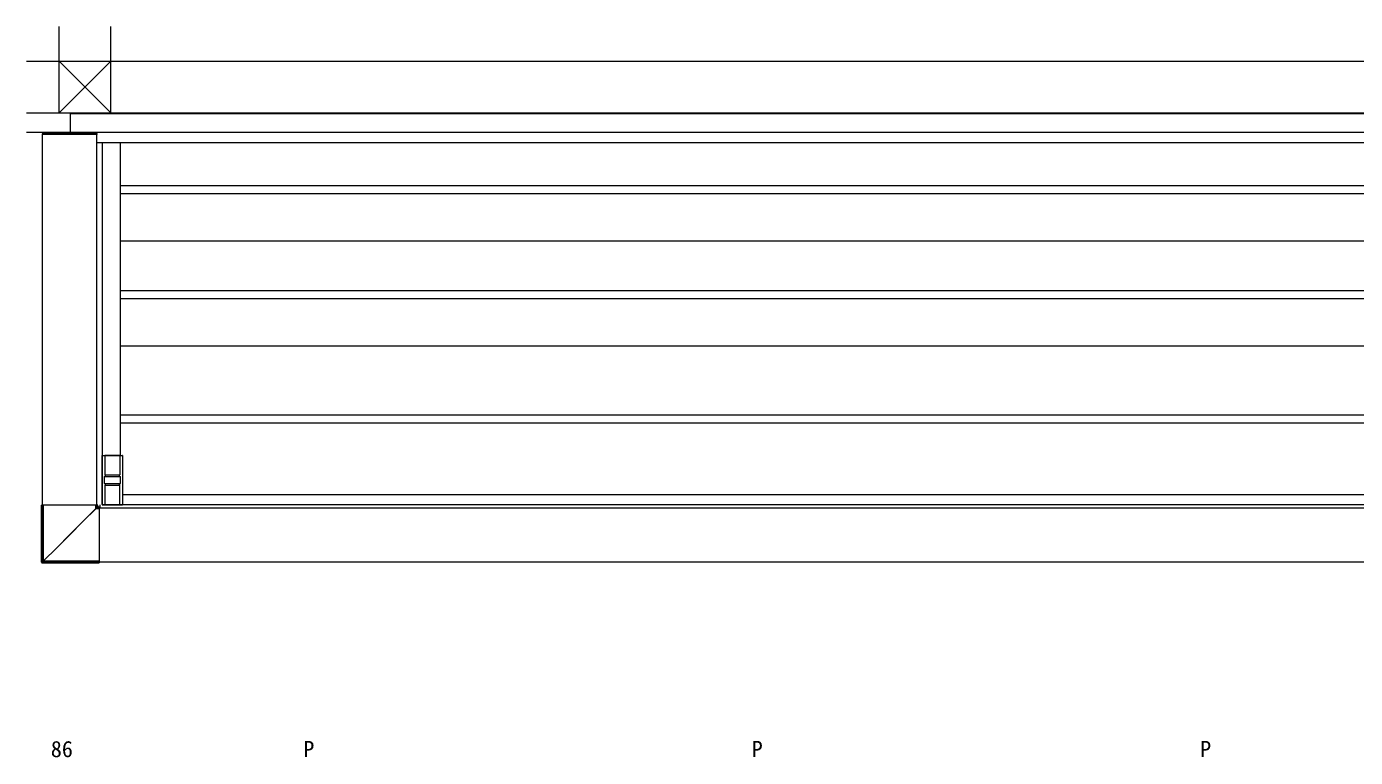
# Model space of a CAD drawing. Units: millimetres, scale not verified. Extents: x -11088 to 11088, y -17895 to 17964.
# Drawn here: x 1016 to 3712, y -1276 to 207 of the extents above; entities that cross this region are included whole.
import ezdxf
from ezdxf.enums import TextEntityAlignment as Align

# ---------------------------------------------------------------- set-up
doc = ezdxf.new("R2010")
doc.units = ezdxf.units.MM
doc.header["$LTSCALE"] = 18
for name, color, linetype, lineweight in [('0-2_YKK_ZWAK', 4, 'Continuous', 9), ('0-3_YKK_11', 3, 'Continuous', 9), ('0-4_YKK_12', 6, 'Continuous', 9)]:
    doc.layers.add(name, color=color, linetype=linetype, lineweight=lineweight)
doc.styles.add('ＭＳ ゴシック', font='')
doc.styles.get('ＭＳ ゴシック').set_extended_font_data('MS Gothic')

msp = doc.modelspace()

# ---------------------------------------------------------------- linework, layer by layer
at = {"layer": '0-2_YKK_ZWAK'}
for p, q in [((1104.04, 32.11), (6624.04, 32.11)), ((1104.04, 32.11), (1104.04, -8.89)), ((3838.61, 30.11), (1104.04, 30.11)), ((1047.56, -9.83), (1047.46, -11.39)), ((1047.46, -11.39), (1158.46, -11.39)), ((1048.04, -763.89), (1048.04, -11.39)), ((1048.56, -8.89), (1049.97, -8.89)), ((1049.97, -8.89), (1156.12, -8.89)), ((1156.12, -8.89), (1157.37, -8.89)), ((1158.04, -763.89), (1158.04, -11.39)), ((1158.37, -9.83), (1158.46, -11.39)), ((1158.04, -27.89), (3838.12, -27.89)), ((1169.04, -27.89), (1169.04, -762.89)), ((1205.54, -27.89), (1205.54, -662.89)), ((3794.04, -115.89), (1205.54, -115.89)), ((3794.04, -131.89), (1205.54, -131.89)), ((3794.04, -227.89), (1205.54, -227.89)), ((3794.04, -328.89), (1205.54, -328.89)), ((3794.04, -344.89), (1205.54, -344.89)), ((3794.04, -441.39), (1205.54, -441.39)), ((3794.04, -581.39), (1205.54, -581.39)), ((3794.04, -597.39), (1205.54, -597.39)), ((1169.04, -762.59), (1169.04, -663.19)), ((1169.34, -662.89), (1209.74, -662.89)), ((1174.54, -662.89), (1174.54, -702.39)), ((1204.54, -663.19), (1174.54, -663.19)), ((1204.54, -662.89), (1204.54, -702.39)), ((1210.04, -663.19), (1210.04, -762.59)), ((1173.04, -706.39), (1173.04, -719.39)), ((1174.06, -705.39), (1174.9, -705.39)), ((1174.9, -720.39), (1174.06, -720.39)), ((1176.37, -720.39), (1174.9, -720.39)), ((1204.04, -702.89), (1175.04, -702.89)), ((1175.04, -722.89), (1204.04, -722.89)), ((1202.71, -720.39), (1176.37, -720.39)), ((1202.71, -705.39), (1204.19, -705.39)), ((1204.19, -720.39), (1202.71, -720.39)), ((1204.19, -705.39), (1205.03, -705.39)), ((1205.03, -720.39), (1204.19, -720.39)), ((1204.54, -762.89), (1204.54, -723.39)), ((1206.04, -719.39), (1206.04, -706.39)), ((1210.04, -742.39), (3793.04, -742.39)), ((1045.91, -879.53), (1045.91, -763.89)), ((1159.81, -763.89), (1045.91, -763.89)), ((1045.91, -763.89), (1045.91, -763.89)), ((1045.91, -879.53), (1045.91, -763.89)), ((1047.55, -877.89), (1047.55, -763.89)), ((1050.05, -876.88), (1050.05, -763.89)), ((1156.32, -770.46), (1156.32, -763.89)), ((1156.48, -770.62), (1163.04, -770.62)), ((1158.54, -766.9), (1158.54, -763.89)), ((1159.81, -765.63), (1158.54, -766.9)), ((1159.81, -765.63), (1159.81, -763.89)), ((1160.03, -768.4), (1161.31, -767.12)), ((1160.03, -768.4), (1163.04, -768.4)), ((1161.31, -767.12), (1163.04, -767.12)), ((1163.04, -767.12), (1163.04, -881.02)), ((1163.04, -768.89), (3831.54, -768.89)), ((1164.04, -762.89), (1164.04, -768.89)), ((3834.04, -762.89), (1169.04, -762.89)), ((1169.34, -762.89), (1209.74, -762.89)), ((1174.54, -762.59), (1204.54, -762.59)), ((1047.55, -877.89), (1045.91, -879.53)), ((1045.91, -879.53), (1045.91, -879.53)), ((1047.41, -881.02), (1049.04, -879.39)), ((1047.41, -881.02), (1163.04, -881.02)), ((1047.41, -881.03), (1047.41, -881.02)), ((1163.04, -881.03), (1047.41, -881.03)), ((1049.04, -879.39), (1163.04, -879.39)), ((1050.04, -876.89), (1050.06, -876.89)), ((1050.06, -876.89), (1163.04, -876.89)), ((1163.04, -878.89), (5229.04, -878.89))]:
    msp.add_line(p, q, dxfattribs=at)
for points in [[(1174.54, -702.39), (1175.04, -702.39), (1175.04, -705.39)], [(1175.04, -720.39), (1175.04, -723.39), (1174.54, -723.39), (1174.54, -762.89)], [(1174.9, -705.39), (1176.37, -705.39), (1202.71, -705.39)], [(1204.04, -705.39), (1204.04, -702.39), (1204.54, -702.39)], [(1204.54, -723.39), (1204.04, -723.39), (1204.04, -720.39)], [(1156.32, -770.46), (1129.82, -796.99), (1103.26, -823.59), (1076.67, -850.22), (1050.05, -876.88)], [(1050.06, -876.89), (1076.71, -850.27), (1103.35, -823.67), (1129.94, -797.12), (1156.48, -770.62)], [(1158.54, -766.9), (1158.47, -767), (1158.33, -767.23), (1158.13, -767.56), (1157.85, -768), (1157.52, -768.52), (1157.15, -769.12), (1156.74, -769.77), (1156.32, -770.46)], [(1156.48, -770.62), (1157.17, -770.19), (1157.82, -769.78), (1158.41, -769.41), (1158.94, -769.08), (1159.37, -768.81), (1159.71, -768.6), (1159.93, -768.46), (1160.03, -768.4)], [(1049.04, -879.39), (1049.07, -879.32), (1049.14, -879.16), (1049.23, -878.92), (1049.36, -878.61), (1049.51, -878.23), (1049.67, -877.81), (1049.85, -877.36), (1050.04, -876.89), (1049.57, -877.08), (1049.12, -877.26), (1048.7, -877.43), (1048.33, -877.58), (1048.02, -877.7), (1047.78, -877.8), (1047.62, -877.86), (1047.55, -877.89)], [(1050.06, -876.89), (1050.06, -876.88), (1050.05, -876.88), (1050.05, -876.88), (1050.05, -876.88), (1050.05, -876.88), (1050.05, -876.88), (1050.05, -876.88), (1050.05, -876.88), (1050.04, -876.89)]]:
    msp.add_lwpolyline(points, dxfattribs=at)
for centre, radius, start, end in [((1048.56, -9.89), 1, 90, 176.5), ((1157.37, -9.89), 1, 3.5, 90), ((1169.34, -663.19), 0.3, 90, 180), ((1209.74, -663.19), 0.3, 0, 90), ((1170.06, -756.88), 19.32, 224.65514, 225.34421), ((1160.04, -766.89), 1.5, 180.24953, 269.7505), ((1169.34, -762.59), 0.3, 180, 270), ((1209.74, -762.59), 0.3, 270, 0), ((1047.41, -879.53), 1.5, 180, 270), ((1047.41, -879.52), 1.5, 180.24921, 269.75051), ((1049.05, -877.89), 1.5, 180.24946, 269.75083)]:
    msp.add_arc(centre, radius, start, end, dxfattribs=at)
for centre, major_axis, ratio, start_param, end_param in [((1174.06, -706.39), (-1.02, 0), 0.984808, 4.712389, 6.2831853), ((1174.06, -719.39), (-1.02, 0), 0.984808, 6.2831853, 7.8539816), ((1205.03, -706.39), (-1.02, 0), 0.984808, 3.1415927, 4.712389), ((1205.03, -719.39), (-1.02, 0), 0.984808, 1.5707963, 3.1415927), ((1161.31, -765.62), (1.06, 1.06), 0.99628, 2.358058, 3.9251274)]:
    msp.add_ellipse(centre, major_axis=major_axis, ratio=ratio, start_param=start_param, end_param=end_param, dxfattribs=at)
at = {"layer": '0-3_YKK_11'}
for p, q in [((1081.54, 32.11), (1081.54, 207.11)), ((1186.54, 32.11), (1186.54, 207.11)), ((1015.54, 137.11), (5229.04, 137.11)), ((1081.54, 137.11), (1186.54, 32.11)), ((1186.54, 137.11), (1081.54, 32.11)), ((1015.54, 32.11), (5229.04, 32.11)), ((1015.54, -6.89), (5229.04, -6.89))]:
    msp.add_line(p, q, dxfattribs=at)

# ---------------------------------------------------------------- texts
at = {"layer": '0-4_YKK_12', "style": 'ＭＳ ゴシック'}
for s, p in [('86', (1064.65, -1284.89)), ('P', (1577.05, -1284.89)), ('P', (2487.05, -1284.89)), ('P', (3397.05, -1284.89))]:
    msp.add_text(s, height=32.99, dxfattribs=at).set_placement(p, align=Align.BOTTOM_LEFT)

doc.saveas('drawing.dxf')
